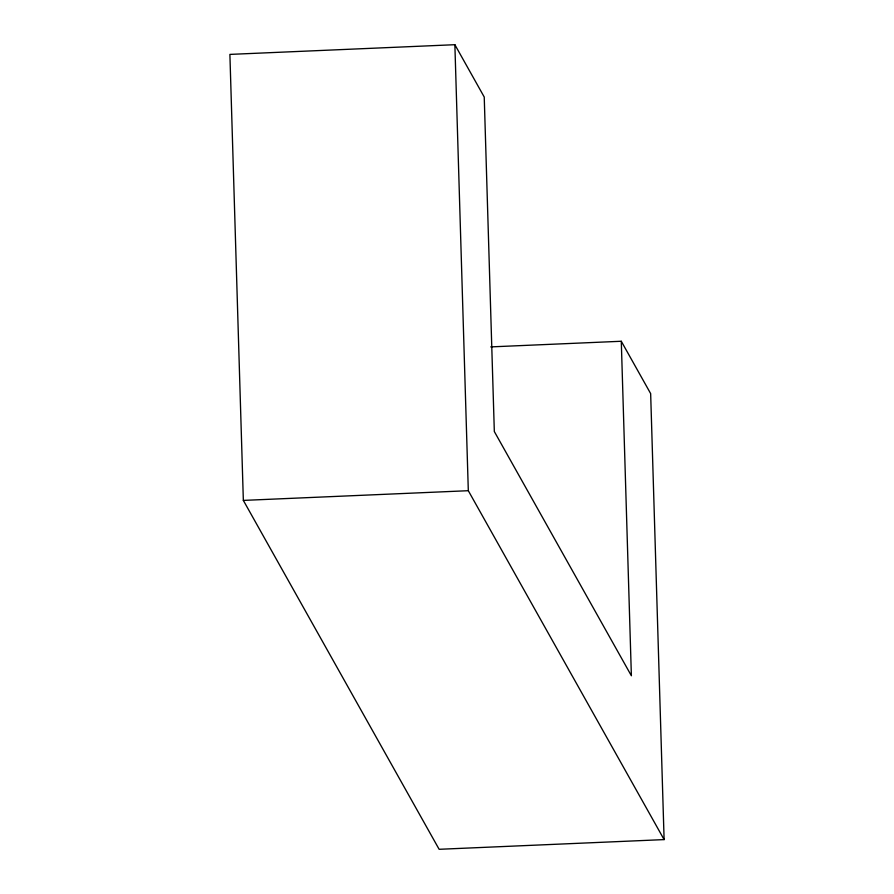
<?xml version="1.0" encoding="UTF-8"?>
<svg xmlns="http://www.w3.org/2000/svg" width="894" height="894" viewBox="0 0 894 894"><rect width="100%" height="100%" fill="white"/><g stroke="black" fill="none" stroke-linecap="round" stroke-linejoin="round"><path stroke-width="1.34" d="M621.285 341.262L631.376 675.763L494.326 431.534L484.235 97.033L454.867 44.7L229.892 54.4L243.347 500.405L439.133 849.3L664.108 839.6L650.653 393.595L621.285 341.262L490.75 346.894M243.347 500.405L468.311 490.705L664.108 839.6M454.867 44.7L468.311 490.705"/></g></svg>
